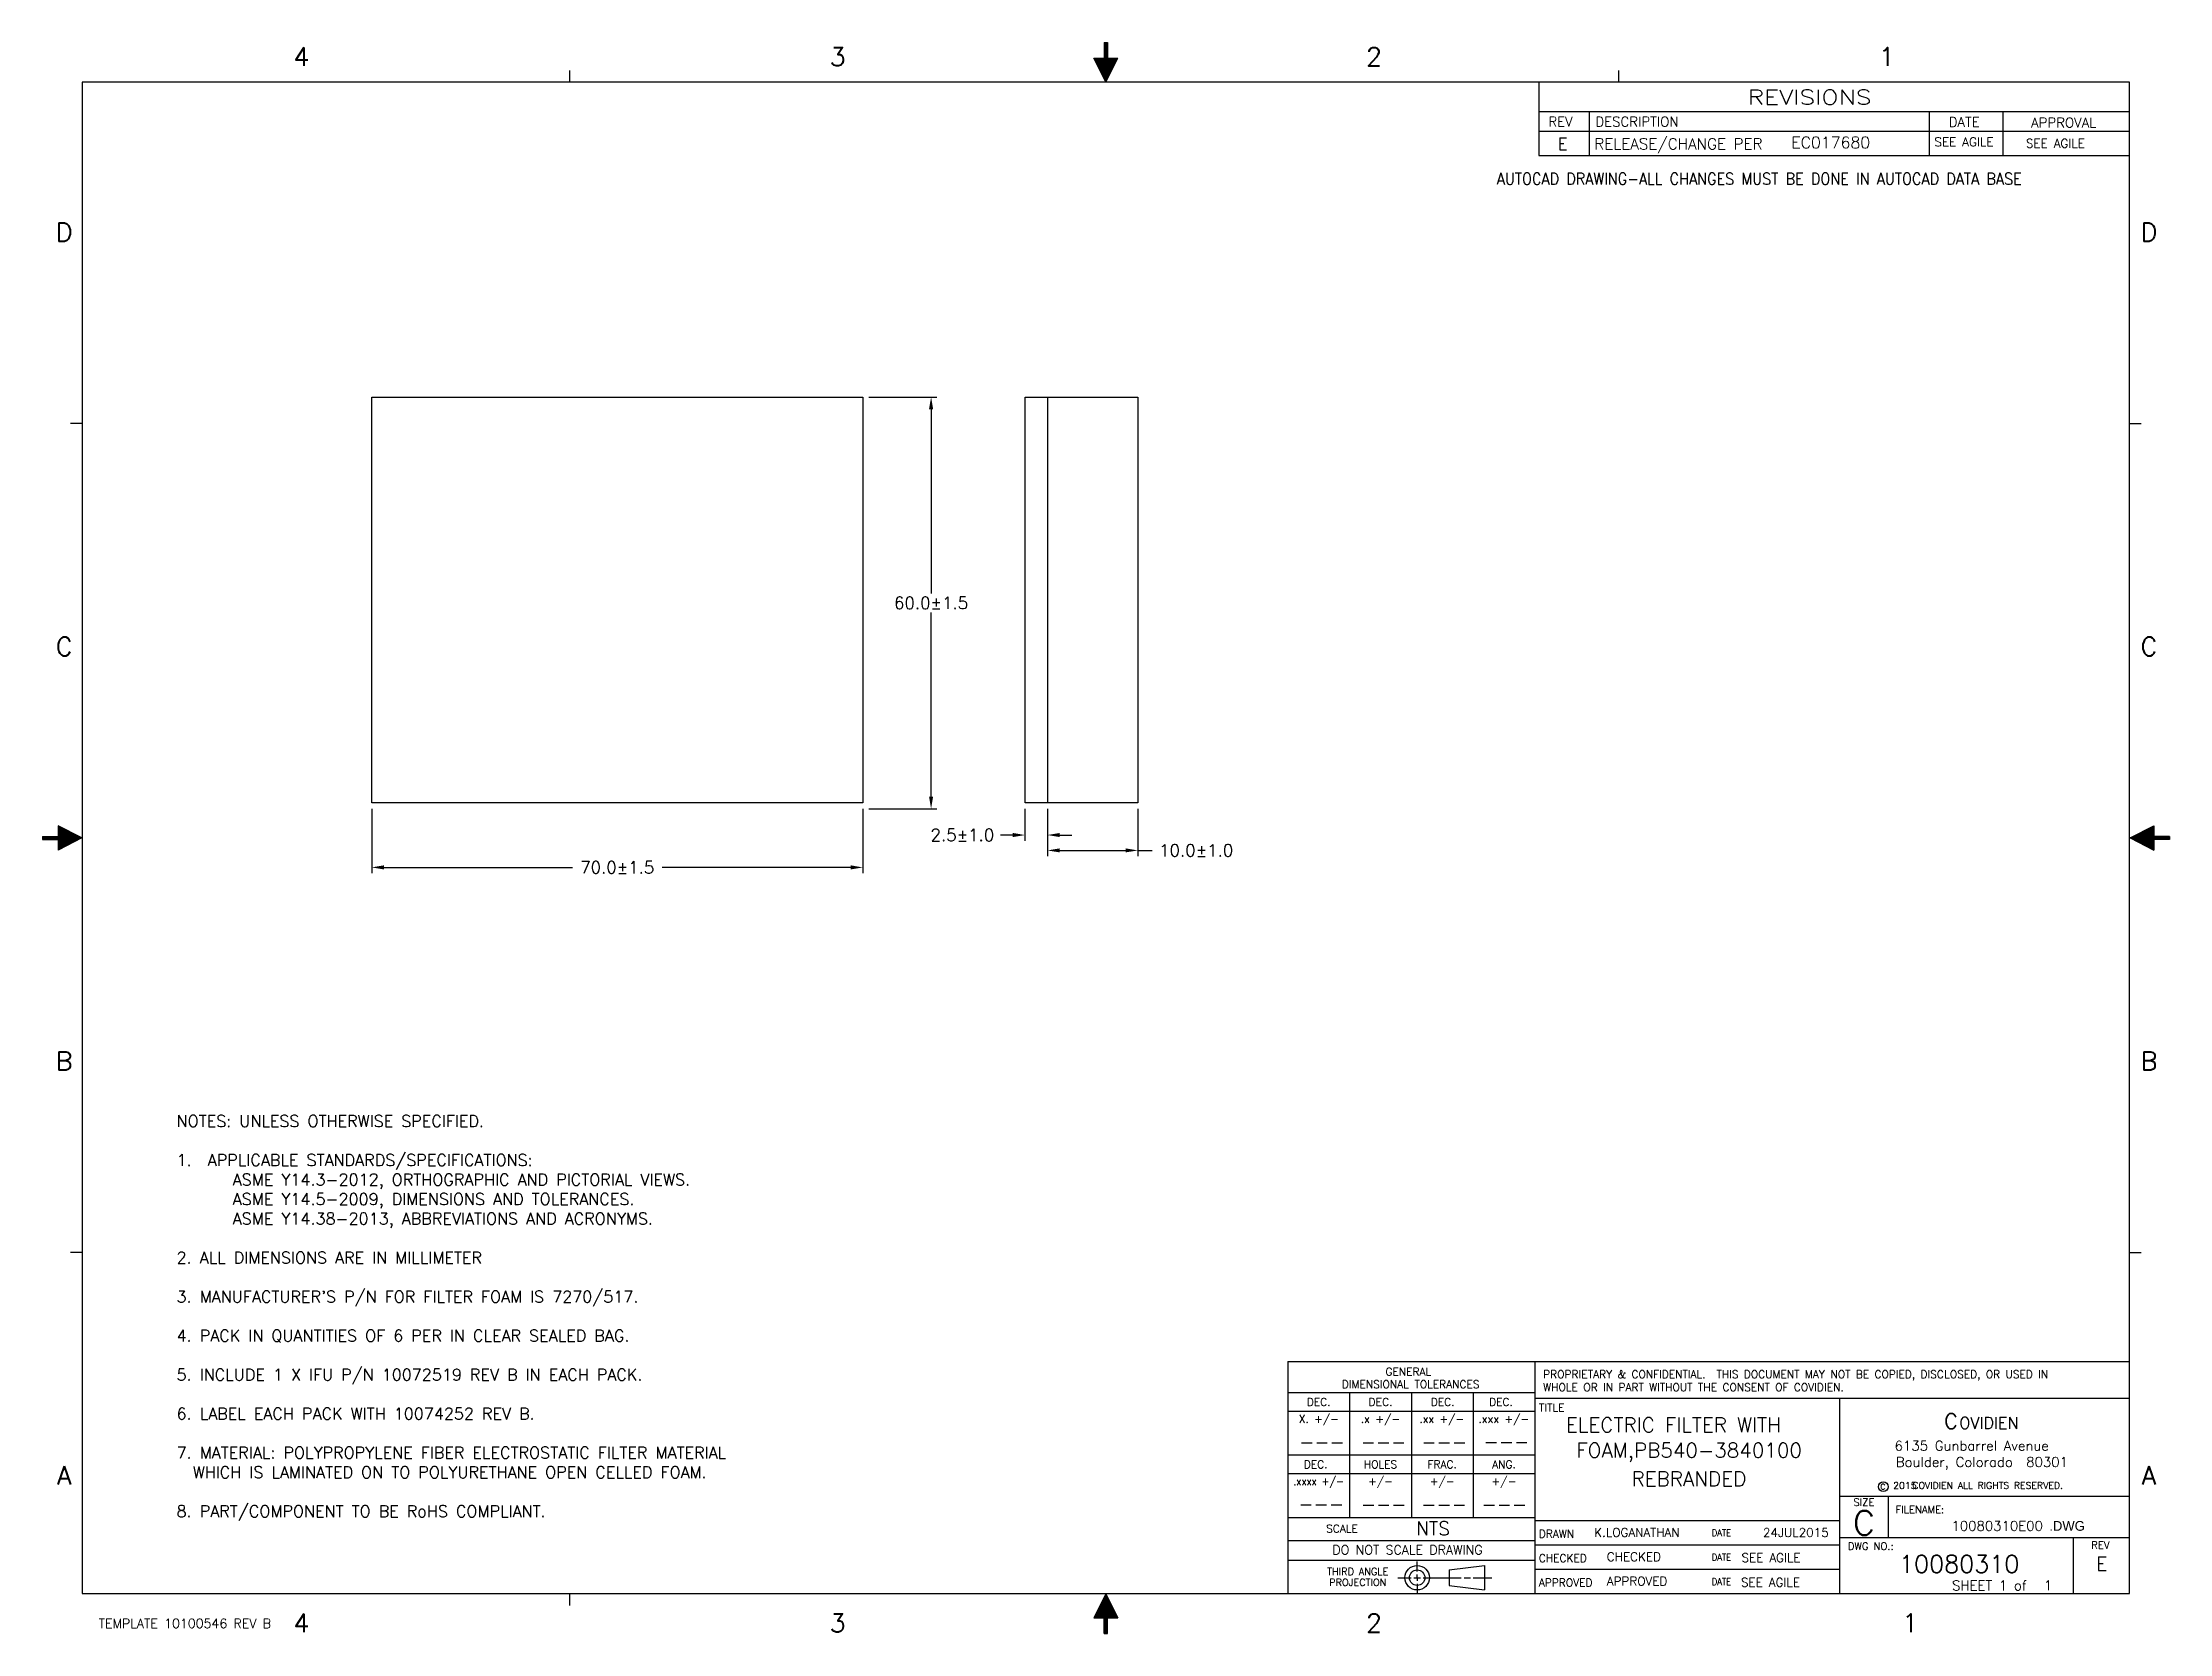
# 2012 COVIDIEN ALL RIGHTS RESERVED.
# Model space of a CAD drawing. Extents: x 0.1 to 21.9, y 0.3 to 16.7.
import ezdxf
from ezdxf.enums import TextEntityAlignment as Align

# ---------------------------------------------------------------- set-up
doc = ezdxf.new("R2010")
doc.units = 0
doc.header["$MEASUREMENT"] = 0
doc.header["$PDSIZE"] = -1
doc.layers.add('AM_5', color=7, linetype='Continuous', lineweight=15)
for name, color, linetype in [('AUTOCAD', 7, 'Continuous'), ('Border', 7, 'Continuous'), ('DIM', 7, 'Continuous'), ('notes', 7, 'Continuous'), ('OBJECT', 7, 'Continuous')]:
    doc.layers.add(name, color=color, linetype=linetype)
doc.styles.add('ROMANS', font='ROMANS.SHX')
doc.styles.add('SIMPLEX', font='SIMPLEX')
doc.dimstyles.new('.xxx ROMANS decimal$0', dxfattribs={"dimtxt": 0.125, "dimasz": 0.125, "dimexe": 0.06, "dimexo": 0.06, "dimgap": 0.035, "dimtad": 0, "dimtih": 1, "dimtoh": 1, "dimdec": 3, "dimzin": 4, "dimdsep": 46, "dimtxsty": 'ROMANS', "dimcen": 0, "dimclrd": 256, "dimadec": 0, "dimazin": 1, "dimtfac": 1, "dimtdec": 3, "dimtofl": 0, "dimtmove": 0, "dimatfit": 3, "dimfxl": 1, "dimtolj": 1, "dimtzin": 4, "dimarcsym": 0})

# ---------------------------------------------------------------- blocks, each defined once
blk = doc.blocks.new('AROW')
at = {"layer": 'Border'}
for p, q in [((0, 0), (-0.077, 0.15)), ((-0.077, 0.15), (-0.01, 0.15)), ((-0.01, 0.25), (-0.01, 0.15)), ((-0.01, 0.25), (0.01, 0.25)), ((0, 0.19), (0, 0)), ((0, 0), (0, 0.19)), ((0, 0), (0.077, 0.15)), ((0.01, 0.25), (0.01, 0.15)), ((0.01, 0.15), (0.077, 0.15))]:
    blk.add_line(p, q, dxfattribs=at)
for points in [[(-0.077, 0.15), (0, 0), (-0.01, 0.15)], [(-0.01, 0.25), (0.01, 0.25), (0.01, 0.15)], [(-0.01, 0.25), (-0.01, 0.15), (0.01, 0.15)], [(0.077, 0.15), (0, 0), (-0.01, 0.15)]]:
    blk.add_solid(points, dxfattribs=at)
blk = doc.blocks.new('*D46')
at = {"layer": 'AM_5', "color": 0, "linetype": 'ByBlock', "lineweight": -2, "transparency": 16777216}
for p, q in [((3.47, 8.8), (3.47, 8.138)), ((8.507, 8.8), (8.507, 8.138))]:
    blk.add_line(p, q, dxfattribs=at)
at = {"layer": 'AM_5', "linetype": 'ByBlock', "lineweight": -2, "transparency": 16777216}
for p, q in [((3.595, 8.198), (5.528, 8.198)), ((8.382, 8.198), (6.449, 8.198))]:
    blk.add_line(p, q, dxfattribs=at)
at = {"layer": 'AM_5', "transparency": 16777216}
for points in [[(3.595, 8.219), (3.595, 8.177), (3.47, 8.198)], [(8.382, 8.219), (8.382, 8.177), (8.507, 8.198)]]:
    blk.add_solid(points, dxfattribs=at)
at = {"layer": 'Defpoints', "color": 0, "transparency": 16777216}
for p in [(3.47, 8.86), (8.507, 8.86), (8.507, 8.198)]:
    blk.add_point(p, dxfattribs=at)
at = {"layer": 'AM_5', "color": 0, "transparency": 16777216, "insert": (5.988, 8.198), "char_height": 0.125, "attachment_point": 5, "style": 'ROMANS'}
blk.add_mtext('\\A1;70.0{\\C2;{}{\\C2;%%p1.5}{{}}}', dxfattribs=at)
blk = doc.blocks.new('*D47')
at = {"layer": 'AM_5', "color": 0, "linetype": 'ByBlock', "lineweight": -2, "transparency": 16777216}
for p, q in [((8.567, 13.022), (9.267, 13.022)), ((8.567, 8.8), (9.267, 8.8))]:
    blk.add_line(p, q, dxfattribs=at)
at = {"layer": 'AM_5', "linetype": 'ByBlock', "lineweight": -2, "transparency": 16777216}
for p, q in [((9.207, 12.897), (9.207, 11.008)), ((9.207, 8.925), (9.207, 10.813))]:
    blk.add_line(p, q, dxfattribs=at)
at = {"layer": 'AM_5', "transparency": 16777216}
for points in [[(9.186, 12.897), (9.228, 12.897), (9.207, 13.022)], [(9.186, 8.925), (9.228, 8.925), (9.207, 8.8)]]:
    blk.add_solid(points, dxfattribs=at)
at = {"layer": 'Defpoints', "color": 0, "transparency": 16777216}
for p in [(8.507, 13.022), (8.507, 8.8), (9.207, 8.8)]:
    blk.add_point(p, dxfattribs=at)
at = {"layer": 'AM_5', "color": 0, "transparency": 16777216, "insert": (9.207, 10.911), "char_height": 0.125, "attachment_point": 5, "style": 'ROMANS'}
blk.add_mtext('\\A1;60.0{\\C2;{}{\\C2;%%p1.5}{{}}}', dxfattribs=at)
blk = doc.blocks.new('*D48')
at = {"layer": 'AM_5', "color": 0, "linetype": 'ByBlock', "lineweight": -2, "transparency": 16777216}
for p, q in [((10.17, 8.8), (10.17, 8.47)), ((10.401, 8.8), (10.401, 8.47))]:
    blk.add_line(p, q, dxfattribs=at)
at = {"layer": 'AM_5', "linetype": 'ByBlock', "lineweight": -2, "transparency": 16777216}
for p, q in [((10.045, 8.53), (9.92, 8.53)), ((10.526, 8.53), (10.651, 8.53))]:
    blk.add_line(p, q, dxfattribs=at)
at = {"layer": 'AM_5', "transparency": 16777216}
for points in [[(10.045, 8.551), (10.045, 8.509), (10.17, 8.53)], [(10.526, 8.551), (10.526, 8.509), (10.401, 8.53)]]:
    blk.add_solid(points, dxfattribs=at)
at = {"layer": 'Defpoints', "color": 0, "transparency": 16777216}
for p in [(10.17, 8.86), (10.401, 8.86), (10.401, 8.53)]:
    blk.add_point(p, dxfattribs=at)
at = {"layer": 'AM_5', "color": 0, "transparency": 16777216, "insert": (9.528, 8.53), "char_height": 0.125, "attachment_point": 5, "style": 'ROMANS'}
blk.add_mtext('\\A1;2.5{}{\\C2;%%p1.0}', dxfattribs=at)
blk = doc.blocks.new('*D49')
at = {"layer": 'Defpoints', "color": 0, "transparency": 16777216}
for p in [(10.401, 8.86), (11.328, 8.86), (11.328, 8.372)]:
    blk.add_point(p, dxfattribs=at)
at = {"layer": 'DIM', "color": 0, "linetype": 'ByBlock', "lineweight": -2, "transparency": 16777216}
for p, q in [((10.401, 8.8), (10.401, 8.312)), ((11.328, 8.8), (11.328, 8.312))]:
    blk.add_line(p, q, dxfattribs=at)
at = {"layer": 'DIM', "linetype": 'ByBlock', "lineweight": -2, "transparency": 16777216}
for p, q in [((10.526, 8.372), (11.203, 8.372)), ((11.328, 8.372), (11.474, 8.372))]:
    blk.add_line(p, q, dxfattribs=at)
at = {"layer": 'DIM', "transparency": 16777216}
for points in [[(10.526, 8.393), (10.526, 8.352), (10.401, 8.372)], [(11.203, 8.393), (11.203, 8.352), (11.328, 8.372)]]:
    blk.add_solid(points, dxfattribs=at)
at = {"layer": 'DIM', "color": 0, "transparency": 16777216, "insert": (11.926, 8.372), "char_height": 0.125, "attachment_point": 5, "style": 'ROMANS'}
blk.add_mtext('\\A1;{\\C255;10.0{}{\\C2;%%p1.0}{{}}}', dxfattribs=at)

msp = doc.modelspace()

# ---------------------------------------------------------------- linework, layer by layer
at = {"layer": 'DIM', "color": 5}
for p, q in [((15.4, 3.13), (15.4, 0.75)), ((15.4, 1.5), (18.525, 1.5))]:
    msp.add_line(p, q, dxfattribs=at)
at = {"layer": 'DIM'}
for p, q in [((13.9936, 0.9134), (14.1303, 0.9134)), ((14.16, 0.9134), (14.2255, 0.9134)), ((14.1927, 0.9758), (14.1927, 1.0789)), ((14.1927, 0.9134), (14.1927, 0.9461)), ((14.1927, 0.9134), (14.1927, 0.8806)), ((14.2551, 0.9134), (14.6438, 0.9134)), ((14.5197, 0.993), (14.8843, 1.0391)), ((14.5197, 0.993), (14.5197, 0.8337)), ((14.6735, 0.9134), (14.7389, 0.9134)), ((14.7686, 0.9134), (14.9577, 0.9134)), ((14.8843, 1.0391), (14.8843, 0.7876)), ((14.1927, 0.851), (14.1927, 0.7479)), ((14.5197, 0.8337), (14.8843, 0.7876))]:
    msp.add_line(p, q, dxfattribs=at)
at = {"layer": 'DIM', "color": 7}
msp.add_circle((18.9749, 1.8467), 0.05, dxfattribs=at)
at = {"layer": 'DIM'}
for radius in [0.1257, 0.0796]:
    msp.add_circle((14.1927, 0.9134), radius, dxfattribs=at)
at = {"layer": 'notes'}
msp.add_line((10.4006, 13.0217), (10.4006, 8.8601), dxfattribs=at)
for points in [[(3.4698, 13.0217), (8.5067, 13.0217), (8.5067, 8.8601), (3.4698, 8.8601)], [(10.1703, 13.0217), (11.328, 13.0217), (11.328, 8.8601), (10.1703, 8.8601)]]:
    msp.add_lwpolyline(points, close=True, dxfattribs=at)
at = {"layer": 'OBJECT', "color": 5}
for p, q in [((5.5, 16.25), (5.5, 16.37)), ((16.2596, 16.25), (16.2596, 16.37)), ((16.2596, 16.25), (16.2596, 16.37)), ((0.5, 16.25), (0.5, 0.75)), ((21.5, 16.25), (0.5, 16.25)), ((15.44, 16.25), (15.44, 15.5)), ((21.5, 0.75), (21.5, 16.25)), ((15.44, 15.95), (21.5, 15.95)), ((15.9571, 15.95), (15.9571, 15.5)), ((19.4427, 15.95), (19.4427, 15.5)), ((20.201, 15.95), (20.201, 15.5)), ((15.44, 15.75), (21.5, 15.75)), ((15.44, 15.5), (21.5, 15.5)), ((0.5, 12.75), (0.38, 12.75)), ((21.5, 12.75), (21.62, 12.75)), ((0.5, 4.25), (0.38, 4.25)), ((21.5, 4.25), (21.62, 4.25)), ((12.8667, 3.13), (21.5, 3.13)), ((12.8667, 3.13), (12.8667, 0.75)), ((12.8667, 2.8119), (15.4, 2.8119)), ((12.8667, 2.6219), (15.4, 2.6219)), ((13.5, 2.8119), (13.5, 1.5319)), ((13.5, 2.8119), (13.5, 1.5319)), ((14.1334, 2.8119), (14.1334, 1.5319)), ((14.7667, 2.8119), (14.7667, 1.5319)), ((21.5, 2.75), (15.4, 2.75)), ((18.525, 2.75), (18.525, 0.75)), ((12.8667, 2.1719), (15.4, 2.1719)), ((12.8667, 1.9819), (15.4, 1.9819)), ((18.525, 1.75), (21.5, 1.75)), ((19.025, 1.75), (19.025, 1.325)), ((12.8667, 1.5319), (15.4, 1.5319)), ((18.525, 1.325), (21.5, 1.325)), ((20.925, 0.75), (20.925, 1.3234)), ((12.8667, 1.2962), (15.4, 1.2962)), ((12.8667, 1.0929), (15.4, 1.0929)), ((15.4, 1.25), (18.525, 1.25)), ((15.4, 1), (18.525, 1)), ((0.5, 0.75), (21.5, 0.75)), ((5.5, 0.63), (5.5, 0.75))]:
    msp.add_line(p, q, dxfattribs=at)

# ---------------------------------------------------------------- block references
at = {"layer": 'OBJECT', "color": 5, "xscale": 1.608466899655079, "yscale": 1.608466899655079, "zscale": 1.608466899655079}
msp.add_blockref('AROW', (11, 16.2553), dxfattribs=at)
at = {"layer": 'OBJECT', "color": 5, "yscale": 1.608466899655079, "zscale": 1.608466899655079}
for p, xscale, rotation in [((0.4953, 8.5), -1.608466899655079, 90), ((21.5069, 8.5), 1.608466899655079, 270), ((11, 0.7438), -1.608466899655079, 180)]:
    msp.add_blockref('AROW', p, dxfattribs=dict(at, xscale=xscale, rotation=rotation))

# ---------------------------------------------------------------- texts
at = {"color": 7, "style": 'ROMANS'}
for s, height, p in [('C', 0.156, (19.5976, 2.4411)), ('OVIDIEN', 0.12, (19.7536, 2.4411))]:
    msp.add_text(s, height=height, dxfattribs=at).set_placement(p)
at = {"color": 7, "linetype": 'Continuous', "insert": (1.4685, 5.6562), "char_height": 0.12, "attachment_point": 1, "style": 'ROMANS'}
msp.add_mtext("{\\C256;NOTES: UNLESS OTHERWISE SPECIFIED.\\P\\P1.  APPLICABLE STANDARDS/SPECIFICATIONS:\\P       ASME Y14.3-2012, ORTHOGRAPHIC AND PICTORIAL VIEWS.\\P       ASME Y14.5-2009, DIMENSIONS AND TOLERANCES.\\P       ASME Y14.38-2013, ABBREVIATIONS AND ACRONYMS.\\P\\P2. ALL DIMENSIONS ARE IN MILLIMETER\\P\\P3. MANUFACTURER'S P/N FOR FILTER FOAM IS 7270/517.\\P\\P4. PACK IN QUANTITIES OF 6 PER IN CLEAR SEALED BAG.\\P\\P5. INCLUDE 1 X IFU P/N 10072519 REV B IN EACH PACK.\\P\\P6. LABEL EACH PACK WITH 10074252 REV B.\\P\\P\\pi-0.72,l0.72;7. MATERIAL: POLYPROPYLENE FIBER ELECTROSTATIC FILTER MATERIAL \\P  WHICH IS LAMINATED ON TO POLYURETHANE OPEN CELLED FOAM.\\P\\P8. PART/COMPONENT TO BE RoHS COMPLIANT. }", dxfattribs=at)
at = {"layer": 'AUTOCAD', "insert": (15.0095, 15.3199), "char_height": 0.12, "width": 7.878182, "attachment_point": 1}
msp.add_mtext('{\\Fromans|c0;\\W0.9;AUTOCAD DRAWING-ALL CHANGES MUST BE DONE IN AUTOCAD DATA BASE}', dxfattribs=at)
at = {"layer": 'DIM', "style": 'SIMPLEX', "width": 1.25}
msp.add_text('REVISIONS', height=0.15, dxfattribs=at).set_placement((18.2178, 16.0213), align=Align.CENTER)
at = {"layer": 'DIM'}
for s, height, style, p in [('REV', 0.1, 'SIMPLEX', (15.5393, 15.7962)), ('DESCRIPTION', 0.1, 'SIMPLEX', (16.0209, 15.7962)), ('DATE', 0.1, 'SIMPLEX', (19.6453, 15.7933)), ('APPROVAL', 0.1, 'SIMPLEX', (20.4897, 15.7865)), ('RELEASE/CHANGE PER ', 0.113326, 'ROMANS', (16.0105, 15.5611)), ('6135 Gunbarrel Avenue', 0.1, 'ROMANS', (19.0902, 2.2164)), ('Boulder, Colorado  80301', 0.1, 'ROMANS', (19.1027, 2.0501))]:
    msp.add_text(s, height=height, dxfattribs=dict(at, style=style)).set_placement(p)
at = {"layer": 'DIM', "color": 7, "style": 'SIMPLEX'}
for s, height, p in [('GENERAL', 0.08, (14.102, 2.9855)), ('DIMENSIONAL TOLERANCES', 0.08, (14.1261, 2.8578)), ('DEC.', 0.08, (13.1834, 2.675)), ('DEC.', 0.08, (13.8167, 2.675)), ('DEC.', 0.08, (14.4537, 2.675)), ('DEC.', 0.08, (15.0522, 2.675)), ('X. +/-', 0.08, (13.1834, 2.5029)), ('.x +/-', 0.08, (13.8167, 2.5029)), ('.xx +/-', 0.08, (14.4451, 2.5029)), ('.xxx +/-', 0.08, (15.0821, 2.5029)), ('DEC.', 0.08, (13.1522, 2.035)), ('HOLES', 0.08, (13.8167, 2.035)), ('FRAC.', 0.08, (14.45, 2.035)), ('ANG.', 0.08, (15.0833, 2.035)), ('+/-', 0.08, (13.8167, 1.8629)), ('+/-', 0.08, (14.45, 1.8629)), ('+/-', 0.08, (15.0833, 1.8629)), ('SCALE', 0.08, (13.4207, 1.3761)), ('DO NOT SCALE DRAWING', 0.094395, (14.0936, 1.1521)), ('DWG NO.:', 0.075, (18.8448, 1.1989)), ('REV', 0.075, (21.2007, 1.2107)), ('THIRD ANGLE', 0.072804, (13.5832, 0.9406)), ('PROJECTION', 0.0728, (13.5832, 0.8284)), ('TEMPLATE 10100546 REV B', 0.094395, (1.5529, 0.3971))]:
    msp.add_text(s, height=height, dxfattribs=at).set_placement(p, align=Align.CENTER)
at = {"layer": 'DIM', "color": 7}
for s, height, style, p in [('TITLE', 0.08, 'SIMPLEX', (15.4423, 2.6174)), ('C', 0.058, 'ROMANS', (18.9437, 1.8174)), ('     COVIDIEN ALL RIGHTS RESERVED.', 0.07, 'ROMANS', (19.0114, 1.8246)), ('FILENAME:', 0.075, 'SIMPLEX', (19.1, 1.575)), ('DRAWN', 0.08, 'SIMPLEX', (15.4405, 1.3237)), ('CHECKED', 0.08, 'SIMPLEX', (15.4405, 1.0737)), ('APPROVED', 0.08, 'SIMPLEX', (15.4405, 0.8237)), ('SHEET 1 of', 0.1, 'SIMPLEX', (19.6792, 0.7837))]:
    msp.add_text(s, height=height, dxfattribs=dict(at, style=style)).set_placement(p)
at = {"layer": 'DIM', "color": 7, "style": 'SIMPLEX', "width": 0.9}
msp.add_text('.xxxx +/-', height=0.08, dxfattribs=at).set_placement((13.1821, 1.8629), align=Align.CENTER)
at = {"layer": 'DIM', "color": 7, "style": 'SIMPLEX'}
msp.add_text('SIZE', height=0.075, dxfattribs=at).set_placement((18.775, 1.6874), align=Align.MIDDLE_CENTER)
at = {"layer": 'DIM'}
msp.add_text('.DWG', height=0.1, dxfattribs=at).set_placement((20.6769, 1.3949))
at = {"layer": 'DIM', "insert": (15.4856, 3.0404), "char_height": 0.08, "width": 5.963, "attachment_point": 1, "style": 'ROMANS'}
msp.add_mtext('PROPRIETARY & CONFIDENTIAL.  THIS DOCUMENT MAY NOT BE COPIED, DISCLOSED, OR USED IN WHOLE OR IN PART WITHOUT THE CONSENT OF COVIDIEN.', dxfattribs=at)
at = {"layer": 'DIM'}
for tag, text, height, style, p in [('E', 'E', 0.1206, 'ROMANS', (15.6856, 15.5581)), ('---', '---', 0.14, 'SIMPLEX', (13.2162, 2.2366)), ('---', '.1', 0.14, 'SIMPLEX', (13.8474, 2.2371)), ('---', '.02', 0.14, 'SIMPLEX', (14.4703, 2.2371)), ('---', '.005', 0.14, 'SIMPLEX', (15.1086, 2.2395)), ('FOAM,PB540-3840100', ' ', 0.15, 'SIMPLEX', (16.9827, 2.1451)), ('REBRANDED', ' ', 0.15, 'SIMPLEX', (16.9799, 1.8536)), ('---', '---', 0.14, 'SIMPLEX', (13.2086, 1.5995)), ('---', '-', 0.14, 'SIMPLEX', (13.8495, 1.5966)), ('---', '1/16', 0.14, 'SIMPLEX', (14.4689, 1.5966)), ('---', '.5%%d', 0.14, 'SIMPLEX', (15.0868, 1.5966)), ('NTS', '1/1', 0.14, 'SIMPLEX', (14.355, 1.3487)), ('10080310', '', 0.18, 'ROMANS', (19.7523, 0.9643))]:
    msp.add_attdef(tag, text=text, height=height, dxfattribs=dict(at, style=style)).set_placement(p, align=Align.CENTER)
for tag, p, s, height, style in [('EC017680', (18.0301, 15.5735), '', 0.118, 'ROMANS'), ('K.LOGANATHAN', (16.0084, 1.3326), ' ', 0.09, 'SIMPLEX'), ('24JUL2015', (17.7393, 1.3313), ' ', 0.09, 'SIMPLEX'), ('CHECKED', (16.1378, 1.0831), 'SEE AGILE', 0.09, 'ROMANS'), ('APPROVED', (16.1378, 0.8331), 'SEE AGILE', 0.09, 'ROMANS'), ('1', (20.6205, 0.785), '1', 0.1, 'SIMPLEX')]:
    msp.add_attdef(tag, p, s, height=height, dxfattribs=dict(at, style=style))
at = {"layer": 'DIM', "color": 7, "style": 'ROMANS'}
msp.add_attdef('2015', (19.0751, 1.8242), '2015', height=0.07, dxfattribs=at)
at = {"layer": 'DIM', "style": 'ROMANS'}
msp.add_attdef('10080310E00', text='-', height=0.1, dxfattribs=at).set_placement((20.6113, 1.3949), align=Align.RIGHT)
at = {"layer": 'DIM', "color": 7, "style": 'ROMANS'}
msp.add_attdef('E', text='X01', height=0.14, dxfattribs=at).set_placement((21.2156, 0.9868), align=Align.CENTER)
at = {"layer": 'notes', "attachment_point": 1, "style": 'ROMANS'}
for s, width, insert, char_height in [('SEE AGILE', 0.752534, (19.4984, 15.6833), 0.09), ('SEE AGILE', 0.752534, (20.4364, 15.669), 0.09), ('ELECTRIC FILTER WITH', 3.189948, (15.718, 2.5548), 0.15), ('SEE AGILE', 0.752534, (17.5194, 1.1637), 0.09), ('SEE AGILE', 0.752534, (17.5139, 0.9109), 0.09)]:
    msp.add_mtext_dynamic_manual_height_columns(s, width=width, gutter_width=1.0533, heights=[0], dxfattribs=dict(at, insert=insert, char_height=char_height))
at = {"layer": 'notes', "char_height": 0.07, "width": 0.249061, "attachment_point": 1, "style": 'ROMANS'}
for insert in [(17.2138, 1.4084), (17.2138, 1.1584), (17.2138, 0.9084)]:
    msp.add_mtext('{\\W0.9;DATE}', dxfattribs=dict(at, insert=insert))
at = {"layer": 'OBJECT', "color": 5, "style": 'SIMPLEX'}
for s, p in [('4', (2.7498, 16.4172)), ('3', (8.2498, 16.4172)), ('2', (13.7498, 16.4172)), ('1', (19.0094, 16.4172)), ('D', (0.3147, 14.6182)), ('D', (21.6976, 14.6182)), ('C', (0.3147, 10.3682)), ('C', (21.6976, 10.3682)), ('B', (0.3147, 6.1182)), ('B', (21.6976, 6.1182)), ('A', (0.3147, 1.8682)), ('A', (21.6976, 1.8682)), ('4', (2.7498, 0.3545)), ('3', (8.2498, 0.3545)), ('2', (13.7498, 0.3545)), ('1', (19.2498, 0.3545))]:
    msp.add_text(s, height=0.19, dxfattribs=at).set_placement(p, align=Align.CENTER)
at = {"layer": 'OBJECT', "color": 7, "style": 'ROMANS'}
msp.add_text('C', height=0.25, dxfattribs=at).set_placement((18.775, 1.4749), align=Align.MIDDLE_CENTER)

# ---------------------------------------------------------------- dimensions: what is measured, and where the dimension line sits
at = {"layer": 'AM_5', "color": 7}
dim = msp.add_linear_dim(base=(9.207, 8.8001), p1=(8.5067, 13.0217), p2=(8.5067, 8.8001), angle=90, text='60.0{\\C2;{}{\\C2;%%p1.5}{{}}}', dimstyle='.xxx ROMANS decimal$0', override={"dimdec": 2, "dimtp": 1.5, "dimtm": 1.5, "dimtdec": 1, "dimarcsym": 1}, dxfattribs=at)
dim.commit()
dim.dimension.update_dxf_attribs({"geometry": '*D47', "text_midpoint": (9.207, 10.9109)})
at = {"layer": 'AM_5', "color": 0}
dim = msp.add_linear_dim(base=(8.5067, 8.198), p1=(3.4698, 8.8601), p2=(8.5067, 8.8601), text='70.0{\\C2;{}{\\C2;%%p1.5}{{}}}', dimstyle='.xxx ROMANS decimal$0', override={"dimdec": 2, "dimtp": 1.5, "dimtm": 1.5, "dimtdec": 1, "dimtzin": 4, "dimarcsym": 1}, dxfattribs=at)
dim.commit()
dim.dimension.update_dxf_attribs({"geometry": '*D46', "text_midpoint": (5.9883, 8.198), "dimtype": 160})
at = {"layer": 'AM_5', "color": 7}
dim = msp.add_linear_dim(base=(10.4006, 8.5302), p1=(10.1703, 8.8601), p2=(10.4006, 8.8601), text='2.5{}{\\C2;%%p1.0}', dimstyle='.xxx ROMANS decimal$0', override={"dimtp": 1, "dimtm": 1, "dimtdec": 1, "dimarcsym": 1}, dxfattribs=at)
dim.commit()
dim.dimension.update_dxf_attribs({"geometry": '*D48', "text_midpoint": (9.5281, 8.5302), "dimtype": 160})
at = {"layer": 'DIM', "color": 0}
dim = msp.add_linear_dim(base=(11.328, 8.3725), p1=(10.4006, 8.8601), p2=(11.328, 8.8601), text='{\\C255;10.0{}{\\C2;%%p1.0}{{}}}', dimstyle='.xxx ROMANS decimal$0', override={"dimtp": 1, "dimtm": 1, "dimtdec": 1, "dimarcsym": 1}, dxfattribs=at)
dim.commit()
dim.dimension.update_dxf_attribs({"geometry": '*D49', "text_midpoint": (11.9261, 8.3725), "dimtype": 160})

doc.saveas('drawing.dxf')
